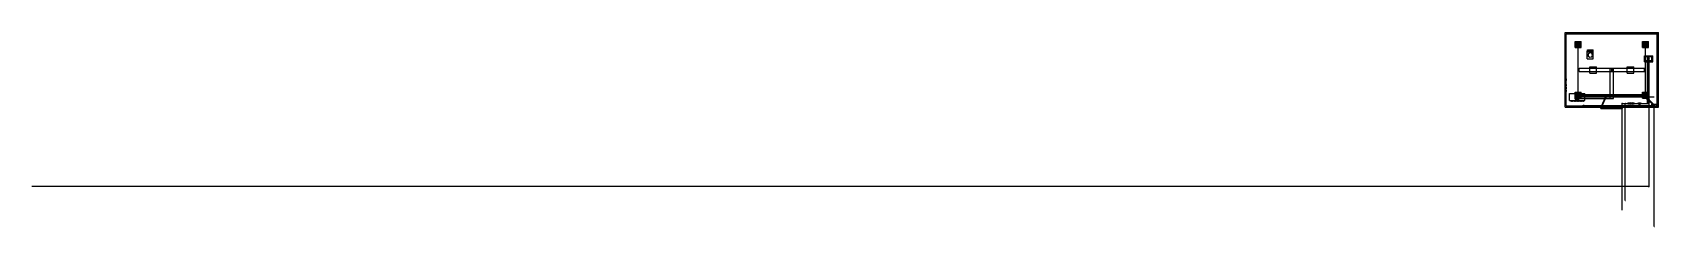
# Model space of a CAD drawing. Header units: millimetres. Extents: x -90000 to 84000, y -34800 to -13978.
import ezdxf

# ---------------------------------------------------------------- set-up
doc = ezdxf.new("R2010")
doc.units = ezdxf.units.MM

msp = doc.modelspace()

# ---------------------------------------------------------------- linework, layer by layer
at = {"layer": 'electrical'}
for p, q in [((75407.79, -15280), (75392.21, -15280)), ((75392.21, -15280), (75400, -15280)), ((75400, -15280), (75407.79, -15280)), ((75400, -20920), (75400, -15280)), ((82607.79, -15280), (82592.21, -15280)), ((82592.21, -15280), (82600, -15280)), ((82600, -15280), (82607.79, -15280)), ((82600, -20920), (82600, -15280)), ((75500, -20691.26), (75500, -20668.74)), ((75500, -20668.74), (75500, -20680)), ((75500, -20680), (75500, -20691.26)), ((82500, -20680), (75500, -20680)), ((75500, -20811.26), (75500, -20788.74)), ((75500, -20788.74), (75500, -20800)), ((75500, -20800), (75500, -20811.26)), ((82500, -20800), (75500, -20800)), ((82491.03, -20809.41), (82504.48, -20795.29)), ((82504.48, -20795.29), (82491.03, -20809.41)), ((83541.03, -21809.41), (82491.03, -20809.41)), ((82509.48, -20671.11), (82495.26, -20684.45)), ((82495.26, -20684.45), (82509.48, -20671.11)), ((82495.26, -20684.45), (82495.26, -20684.45)), ((82500, -20691.26), (82500, -20668.74)), ((82500, -20668.74), (82500, -20680)), ((82500, -20680), (82500, -20691.26)), ((82500, -20680), (82514.04, -20680)), ((82514.04, -20680), (82500, -20680)), ((82500, -20811.26), (82500, -20788.74)), ((82500, -20788.74), (82500, -20800)), ((82500, -20800), (82500, -20811.26)), ((82500, -20800), (82514.04, -20800)), ((82514.04, -20800), (82500, -20800)), ((82504.48, -20795.29), (82504.48, -20795.29)), ((83559.48, -21791.11), (82509.48, -20671.11)), ((75407.79, -20920), (75392.21, -20920)), ((75392.21, -20920), (75400, -20920)), ((75400, -20927.79), (75400, -20912.21)), ((75400, -20912.21), (75400, -20920)), ((75400, -20920), (75400, -20927.79)), ((83550, -20920), (75400, -20920)), ((75400, -20920), (75407.79, -20920)), ((75500, -20931.26), (75500, -20908.74)), ((75500, -20908.74), (75500, -20920)), ((75500, -20920), (75500, -20931.26)), ((82500, -20920), (75500, -20920)), ((75935, -21850), (75935, -21790)), ((75935, -21790), (76065, -21790)), ((75935, -21850), (76065, -21850)), ((76009, -21820), (75995.5, -21812.21)), ((75995.5, -21812.21), (75995.5, -21827.79)), ((75995.5, -21827.79), (76009, -21820)), ((76000, -21827.79), (76000, -21812.21)), ((76000, -21812.21), (76000, -21820)), ((76000, -21820), (83550, -21820)), ((76000, -21820), (76000, -21827.79)), ((76000, -21820), (76009.72, -21820)), ((76009.72, -21820), (76000, -21820)), ((76065, -21850), (76065, -21790)), ((81935, -21850), (81935, -21790)), ((81935, -21790), (82065, -21790)), ((81935, -21850), (82065, -21850)), ((82009, -21820), (81995.5, -21812.21)), ((81995.5, -21812.21), (81995.5, -21827.79)), ((81995.5, -21827.79), (82009, -21820)), ((82000, -21827.79), (82000, -21812.21)), ((82000, -21812.21), (82000, -21820)), ((82000, -21820), (83550, -21820)), ((82000, -21820), (82000, -21827.79)), ((82000, -21820), (82009.72, -21820)), ((82009.72, -21820), (82000, -21820)), ((82065, -21850), (82065, -21790)), ((82491.65, -20929.96), (82504.18, -20915.02)), ((82504.18, -20915.02), (82491.65, -20929.96)), ((83541.65, -21809.96), (82491.65, -20929.96)), ((82500, -20931.26), (82500, -20908.74)), ((82500, -20908.74), (82500, -20920)), ((82500, -20920), (82500, -20931.26)), ((82500, -20920), (82514.04, -20920)), ((82514.04, -20920), (82500, -20920)), ((82504.18, -20915.02), (82504.18, -20915.02)), ((82607.79, -20920), (82592.21, -20920)), ((82592.21, -20920), (82600, -20920)), ((82600, -20920), (82607.79, -20920)), ((83275, -21925), (83275, -21675)), ((83275, -21675), (83825, -21675)), ((83275, -21925), (83825, -21925)), ((83315, -21952.5), (83315, -21917.5)), ((83315, -21917.5), (83785, -21917.5)), ((83315, -21952.5), (83785, -21952.5)), ((83362.5, -21990), (83362.5, -21950)), ((83362.5, -21950), (83462.5, -21950)), ((83362.5, -21990), (83462.5, -21990)), ((83435.88, -21980), (83389.12, -21980)), ((83389.12, -21980), (83412.5, -21980)), ((83435.88, -22005), (83389.12, -22005)), ((83389.12, -22005), (83412.5, -22005)), ((83412.5, -21980), (83412.5, -22005)), ((83412.5, -21980), (83435.88, -21980)), ((83412.5, -22005), (83435.88, -22005)), ((83462.5, -21990), (83462.5, -21950)), ((83500, -21990), (83500, -21950)), ((83500, -21950), (83600, -21950)), ((83500, -21990), (83600, -21990)), ((83573.38, -21980), (83526.62, -21980)), ((83526.62, -21980), (83550, -21980)), ((83573.38, -22005), (83526.62, -22005)), ((83526.62, -22005), (83550, -22005)), ((83532, -21800), (83559, -21784.41)), ((83559, -21815.59), (83532, -21800)), ((83565.59, -21800), (83534.41, -21800)), ((83534.41, -21800), (83550, -21800)), ((83541.03, -21809.41), (83554.48, -21795.29)), ((83554.48, -21795.29), (83541.03, -21809.41)), ((83541.65, -21809.96), (83554.18, -21795.02)), ((83554.18, -21795.02), (83541.65, -21809.96)), ((83563, -21800), (83543.5, -21788.74)), ((83543.5, -21788.74), (83543.5, -21811.26)), ((83563, -21800), (83543.5, -21788.74)), ((83543.5, -21788.74), (83543.5, -21811.26)), ((83563, -21800), (83543.5, -21788.74)), ((83543.5, -21788.74), (83543.5, -21811.26)), ((83543.5, -21811.26), (83563, -21800)), ((83543.5, -21811.26), (83563, -21800)), ((83543.5, -21811.26), (83563, -21800)), ((83559.48, -21791.11), (83545.26, -21804.45)), ((83545.26, -21804.45), (83559.48, -21791.11)), ((83545.26, -21804.45), (83545.26, -21804.45)), ((83550, -20927.79), (83550, -20912.21)), ((83550, -20912.21), (83550, -20920)), ((83550, -20920), (83550, -20927.79)), ((83550, -21800), (83565.59, -21800)), ((83550, -34800), (83550, -21800)), ((83550, -21800), (83569.44, -21800)), ((83569.44, -21800), (83550, -21800)), ((83550, -21800), (83564.04, -21800)), ((83564.04, -21800), (83550, -21800)), ((83550, -21800), (83564.04, -21800)), ((83564.04, -21800), (83550, -21800)), ((83550, -21800), (83564.04, -21800)), ((83564.04, -21800), (83550, -21800)), ((83550, -21827.79), (83550, -21812.21)), ((83550, -21812.21), (83550, -21820)), ((83550, -21827.79), (83550, -21812.21)), ((83550, -21812.21), (83550, -21820)), ((83550, -21820), (83550, -21827.79)), ((83550, -21820), (83550, -21827.79)), ((83550, -21980), (83550, -22005)), ((83550, -21980), (83573.38, -21980)), ((83550, -22005), (83573.38, -22005)), ((83554.18, -21795.02), (83554.18, -21795.02)), ((83554.48, -21795.29), (83554.48, -21795.29)), ((83559, -21784.41), (83559, -21815.59)), ((83600, -21990), (83600, -21950)), ((83637.5, -21990), (83637.5, -21950)), ((83637.5, -21950), (83737.5, -21950)), ((83637.5, -21990), (83737.5, -21990)), ((83710.88, -21980), (83664.12, -21980)), ((83664.12, -21980), (83687.5, -21980)), ((83710.88, -22005), (83664.12, -22005)), ((83664.12, -22005), (83687.5, -22005)), ((83687.5, -21980), (83687.5, -22005)), ((83687.5, -21980), (83710.88, -21980)), ((83687.5, -22005), (83710.88, -22005)), ((83737.5, -21990), (83737.5, -21950)), ((83785, -21952.5), (83785, -21917.5)), ((83825, -21925), (83825, -21675)), ((83565.59, -34800), (83534.41, -34800)), ((83534.41, -34800), (83550, -34800)), ((83550, -34800), (83565.59, -34800))]:
    msp.add_line(p, q, dxfattribs=at)
at = {"layer": 'hvac'}
for p, q in [((75500, -18175), (75500, -17825)), ((75500, -17825), (82500, -17825)), ((75500, -18175), (82500, -18175)), ((76650, -18350), (76650, -17650)), ((76650, -17650), (77350, -17650)), ((76650, -18350), (77350, -18350)), ((77350, -18350), (77350, -17650)), ((78825, -21075), (78825, -17825)), ((78825, -17825), (79175, -17825)), ((79175, -21075), (79175, -17825)), ((80650, -18350), (80650, -17650)), ((80650, -17650), (81350, -17650)), ((80650, -18350), (81350, -18350)), ((81350, -18350), (81350, -17650)), ((82500, -18175), (82500, -17825)), ((74475, -21275), (74475, -20525)), ((74475, -20525), (76125, -20525)), ((75075, -21125), (75075, -20675)), ((75075, -20675), (75525, -20675)), ((75125, -21075), (75125, -20725)), ((75125, -20725), (79175, -20725)), ((75525, -21125), (75525, -20675)), ((76125, -21275), (76125, -20525)), ((79175, -21075), (79175, -20725)), ((74475, -21275), (76125, -21275)), ((74575, -21320), (74575, -21280)), ((74575, -21280), (76025, -21280)), ((74575, -21320), (76025, -21320)), ((74640, -21360), (74640, -21300)), ((74640, -21300), (74680, -21300)), ((74640, -21360), (74680, -21360)), ((74680, -21360), (74680, -21300)), ((74800, -21360), (74800, -21300)), ((74800, -21300), (74840, -21300)), ((74800, -21360), (74840, -21360)), ((74840, -21360), (74840, -21300)), ((74960, -21360), (74960, -21300)), ((74960, -21300), (75000, -21300)), ((74960, -21360), (75000, -21360)), ((75000, -21360), (75000, -21300)), ((75075, -21125), (75525, -21125)), ((75120, -21360), (75120, -21300)), ((75120, -21300), (75160, -21300)), ((75120, -21360), (75160, -21360)), ((75125, -21075), (79175, -21075)), ((75160, -21360), (75160, -21300)), ((75280, -21360), (75280, -21300)), ((75280, -21300), (75320, -21300)), ((75280, -21360), (75320, -21360)), ((75320, -21360), (75320, -21300)), ((75440, -21360), (75440, -21300)), ((75440, -21300), (75480, -21300)), ((75440, -21360), (75480, -21360)), ((75480, -21360), (75480, -21300)), ((75600, -21360), (75600, -21300)), ((75600, -21300), (75640, -21300)), ((75600, -21360), (75640, -21360)), ((75640, -21360), (75640, -21300)), ((75760, -21360), (75760, -21300)), ((75760, -21300), (75800, -21300)), ((75760, -21360), (75800, -21360)), ((75800, -21360), (75800, -21300)), ((75920, -21360), (75920, -21300)), ((75920, -21300), (75960, -21300)), ((75920, -21360), (75960, -21360)), ((75960, -21360), (75960, -21300)), ((76025, -21320), (76025, -21280)), ((78825, -21075), (79175, -21075))]:
    msp.add_line(p, q, dxfattribs=at)
at = {"layer": 'interiors'}
for p, q in [((74000, -22000), (74000, -14000)), ((74000, -14000), (84000, -14000)), ((83880, -14120), (74120, -14120)), ((74120, -21880), (74120, -14120)), ((74125, -21875), (74125, -14125)), ((74125, -14125), (83875, -14125)), ((76400, -14022.5), (76400, -13977.5)), ((76400, -13977.5), (81600, -13977.5)), ((76400, -14000), (81600, -14000)), ((76400, -14120), (76400, -14000)), ((76400, -14022.5), (81600, -14022.5)), ((76400, -14120), (81600, -14120)), ((81600, -14022.5), (81600, -13977.5)), ((81600, -14120), (81600, -14000)), ((83875, -21875), (83875, -14125)), ((83880, -21880), (83880, -14120)), ((84000, -22000), (84000, -14000)), ((74000, -22000), (77800, -22000)), ((74000, -22000), (84000, -22000)), ((83880, -21880), (74120, -21880)), ((77800, -21880), (74120, -21880)), ((74125, -21875), (83875, -21875)), ((77800, -22000), (77800, -21880)), ((77800, -21880), (80200, -21880)), ((77800, -22000), (80200, -22000)), ((77845, -22120), (77845, -21880)), ((77845, -21880), (77915, -21880)), ((77845, -22120), (77915, -22120)), ((77850, -22120), (77850, -21880)), ((77850, -21880), (80150, -21880)), ((77850, -22120), (80150, -22120)), ((77889.61, -21890.49), (78346.04, -20911.68)), ((77930.39, -21909.51), (77889.61, -21890.49)), ((77915, -22120), (77915, -21880)), ((77930.39, -21909.51), (78386.82, -20930.7)), ((78386.82, -20930.7), (78346.04, -20911.68)), ((80085, -22120), (80085, -21880)), ((80085, -21880), (80155, -21880)), ((80085, -22120), (80155, -22120)), ((80150, -22120), (80150, -21880)), ((80155, -22120), (80155, -21880)), ((80200, -22000), (80200, -21880)), ((83880, -21880), (80200, -21880)), ((80200, -22000), (84000, -22000))]:
    msp.add_line(p, q, dxfattribs=at)
at = {"layer": 'lighting'}
for p, q in [((75080, -15600), (75080, -14960)), ((75080, -14960), (75720, -14960)), ((75080, -15600), (75720, -15600)), ((75120, -15560), (75120, -15000)), ((75120, -15000), (75680, -15000)), ((75120, -15560), (75680, -15560)), ((75154, -15550), (75154, -15010)), ((75154, -15010), (75166, -15010)), ((75154, -15550), (75166, -15550)), ((75166, -15550), (75166, -15010)), ((75234, -15550), (75234, -15010)), ((75234, -15010), (75246, -15010)), ((75234, -15550), (75246, -15550)), ((75246, -15550), (75246, -15010)), ((75314, -15550), (75314, -15010)), ((75314, -15010), (75326, -15010)), ((75314, -15550), (75326, -15550)), ((75326, -15550), (75326, -15010)), ((75394, -15550), (75394, -15010)), ((75394, -15010), (75406, -15010)), ((75394, -15550), (75406, -15550)), ((75409, -15280), (75395.5, -15272.21)), ((75395.5, -15272.21), (75395.5, -15287.79)), ((75395.5, -15287.79), (75409, -15280)), ((75406, -15550), (75406, -15010)), ((75474, -15550), (75474, -15010)), ((75474, -15010), (75486, -15010)), ((75474, -15550), (75486, -15550)), ((75486, -15550), (75486, -15010)), ((75554, -15550), (75554, -15010)), ((75554, -15010), (75566, -15010)), ((75554, -15550), (75566, -15550)), ((75566, -15550), (75566, -15010)), ((75634, -15550), (75634, -15010)), ((75634, -15010), (75646, -15010)), ((75634, -15550), (75646, -15550)), ((75646, -15550), (75646, -15010)), ((75680, -15560), (75680, -15000)), ((75720, -15600), (75720, -14960)), ((82280, -15600), (82280, -14960)), ((82280, -14960), (82920, -14960)), ((82280, -15600), (82920, -15600)), ((82320, -15560), (82320, -15000)), ((82320, -15000), (82880, -15000)), ((82320, -15560), (82880, -15560)), ((82354, -15550), (82354, -15010)), ((82354, -15010), (82366, -15010)), ((82354, -15550), (82366, -15550)), ((82366, -15550), (82366, -15010)), ((82434, -15550), (82434, -15010)), ((82434, -15010), (82446, -15010)), ((82434, -15550), (82446, -15550)), ((82446, -15550), (82446, -15010)), ((82514, -15550), (82514, -15010)), ((82514, -15010), (82526, -15010)), ((82514, -15550), (82526, -15550)), ((82526, -15550), (82526, -15010)), ((82594, -15550), (82594, -15010)), ((82594, -15010), (82606, -15010)), ((82594, -15550), (82606, -15550)), ((82609, -15280), (82595.5, -15272.21)), ((82595.5, -15272.21), (82595.5, -15287.79)), ((82595.5, -15287.79), (82609, -15280)), ((82606, -15550), (82606, -15010)), ((82674, -15550), (82674, -15010)), ((82674, -15010), (82686, -15010)), ((82674, -15550), (82686, -15550)), ((82686, -15550), (82686, -15010)), ((82754, -15550), (82754, -15010)), ((82754, -15010), (82766, -15010)), ((82754, -15550), (82766, -15550)), ((82766, -15550), (82766, -15010)), ((82834, -15550), (82834, -15010)), ((82834, -15010), (82846, -15010)), ((82834, -15550), (82846, -15550)), ((82846, -15550), (82846, -15010)), ((82880, -15560), (82880, -15000)), ((82920, -15600), (82920, -14960)), ((75080, -21040), (75080, -20400)), ((75080, -20400), (75720, -20400)), ((75120, -21000), (75120, -20440)), ((75120, -20440), (75680, -20440)), ((75154, -20990), (75154, -20450)), ((75154, -20450), (75166, -20450)), ((75166, -20990), (75166, -20450)), ((75234, -20990), (75234, -20450)), ((75234, -20450), (75246, -20450)), ((75246, -20990), (75246, -20450)), ((75314, -20990), (75314, -20450)), ((75314, -20450), (75326, -20450)), ((75326, -20990), (75326, -20450)), ((75394, -20990), (75394, -20450)), ((75394, -20450), (75406, -20450)), ((75409, -20720), (75395.5, -20712.21)), ((75395.5, -20712.21), (75395.5, -20727.79)), ((75395.5, -20727.79), (75409, -20720)), ((75406, -20990), (75406, -20450)), ((75474, -20990), (75474, -20450)), ((75474, -20450), (75486, -20450)), ((75486, -20990), (75486, -20450)), ((75554, -20990), (75554, -20450)), ((75554, -20450), (75566, -20450)), ((75566, -20990), (75566, -20450)), ((75634, -20990), (75634, -20450)), ((75634, -20450), (75646, -20450)), ((75646, -20990), (75646, -20450)), ((75680, -21000), (75680, -20440)), ((75720, -21040), (75720, -20400)), ((82280, -21040), (82280, -20400)), ((82280, -20400), (82920, -20400)), ((82320, -21000), (82320, -20440)), ((82320, -20440), (82880, -20440)), ((82354, -20990), (82354, -20450)), ((82354, -20450), (82366, -20450)), ((82366, -20990), (82366, -20450)), ((82434, -20990), (82434, -20450)), ((82434, -20450), (82446, -20450)), ((82446, -20990), (82446, -20450)), ((82514, -20990), (82514, -20450)), ((82514, -20450), (82526, -20450)), ((82526, -20990), (82526, -20450)), ((82594, -20990), (82594, -20450)), ((82594, -20450), (82606, -20450)), ((82609, -20720), (82595.5, -20712.21)), ((82595.5, -20712.21), (82595.5, -20727.79)), ((82595.5, -20727.79), (82609, -20720)), ((82606, -20990), (82606, -20450)), ((82674, -20990), (82674, -20450)), ((82674, -20450), (82686, -20450)), ((82686, -20990), (82686, -20450)), ((82754, -20990), (82754, -20450)), ((82754, -20450), (82766, -20450)), ((82766, -20990), (82766, -20450)), ((82834, -20990), (82834, -20450)), ((82834, -20450), (82846, -20450)), ((82846, -20990), (82846, -20450)), ((82880, -21000), (82880, -20440)), ((82920, -21040), (82920, -20400)), ((75080, -21040), (75720, -21040)), ((75120, -21000), (75680, -21000)), ((75154, -20990), (75166, -20990)), ((75234, -20990), (75246, -20990)), ((75314, -20990), (75326, -20990)), ((75394, -20990), (75406, -20990)), ((75474, -20990), (75486, -20990)), ((75554, -20990), (75566, -20990)), ((75634, -20990), (75646, -20990)), ((82280, -21040), (82920, -21040)), ((82320, -21000), (82880, -21000)), ((82354, -20990), (82366, -20990)), ((82434, -20990), (82446, -20990)), ((82514, -20990), (82526, -20990)), ((82594, -20990), (82606, -20990)), ((82674, -20990), (82686, -20990)), ((82754, -20990), (82766, -20990)), ((82834, -20990), (82846, -20990))]:
    msp.add_line(p, q, dxfattribs=at)
at = {"layer": 'sensors'}
for p, q in [((74040, -19120), (74040, -18960)), ((74040, -18960), (74140, -18960)), ((74040, -19120), (74140, -19120)), ((74140, -19120), (74140, -18960)), ((74145, -19095), (74145, -18985)), ((74145, -18985), (74165, -18985)), ((74145, -19095), (74165, -19095)), ((74165, -19095), (74165, -18985)), ((79000, -17920), (78920, -18000)), ((78920, -18000), (79000, -18080)), ((79080, -18000), (79000, -17920)), ((79000, -18080), (79080, -18000)), ((79000, -18000), (79065, -18000)), ((79065, -18000), (79000, -18000)), ((74040, -19720), (74040, -19560)), ((74040, -19560), (74140, -19560)), ((74040, -19720), (74140, -19720)), ((74040, -20020), (74040, -19860)), ((74040, -19860), (74140, -19860)), ((74040, -20020), (74140, -20020)), ((74040, -20320), (74040, -20160)), ((74040, -20160), (74140, -20160)), ((74040, -20320), (74140, -20320)), ((74140, -19720), (74140, -19560)), ((74140, -20020), (74140, -19860)), ((74140, -20320), (74140, -20160)), ((74145, -19695), (74145, -19585)), ((74145, -19585), (74165, -19585)), ((74145, -19695), (74165, -19695)), ((74145, -19995), (74145, -19885)), ((74145, -19885), (74165, -19885)), ((74145, -19995), (74165, -19995)), ((74145, -20295), (74145, -20185)), ((74145, -20185), (74165, -20185)), ((74145, -20295), (74165, -20295)), ((74165, -19695), (74165, -19585)), ((74165, -19995), (74165, -19885)), ((74165, -20295), (74165, -20185)), ((81842.5, -21600), (81842.5, -21525)), ((81842.5, -21525), (81842.5, -21600)), ((81842.5, -21600), (82062.5, -21600)), ((81842.5, -21600), (81842.5, -21675)), ((81842.5, -21675), (81842.5, -21600)), ((81872.5, -21670), (81872.5, -21530)), ((81872.5, -21530), (82032.5, -21530)), ((81872.5, -21670), (82032.5, -21670)), ((81887, -21600), (81887, -21525)), ((81887, -21525), (81887, -21600)), ((81887, -21600), (82107, -21600)), ((81887, -21600), (81887, -21675)), ((81887, -21675), (81887, -21600)), ((81917, -21670), (81917, -21530)), ((81917, -21530), (82077, -21530)), ((81917, -21670), (82077, -21670)), ((82032.5, -21670), (82032.5, -21530)), ((82062.5, -21600), (82062.5, -21525)), ((82062.5, -21525), (82062.5, -21600)), ((82062.5, -21600), (82062.5, -21675)), ((82062.5, -21675), (82062.5, -21600)), ((82077, -21670), (82077, -21530)), ((82107, -21600), (82107, -21525)), ((82107, -21525), (82107, -21600)), ((82107, -21600), (82107, -21675)), ((82107, -21675), (82107, -21600))]:
    msp.add_line(p, q, dxfattribs=at)
at = {"layer": 'water'}
for p, q in [((76375, -16825), (76375, -15975)), ((76375, -15975), (77025, -15975)), ((76375, -16825), (77025, -16825)), ((76400, -16050), (76400, -15850)), ((76400, -15850), (77000, -15850)), ((76400, -16050), (77000, -16050)), ((76644.37, -16156.27), (76474.76, -16291.53)), ((76474.76, -16291.53), (76474.76, -16508.47)), ((76474.76, -16508.47), (76644.37, -16643.73)), ((76855.87, -16204.54), (76644.37, -16156.27)), ((76644.37, -16643.73), (76855.87, -16595.46)), ((76950, -16400), (76855.87, -16204.54)), ((76855.87, -16595.46), (76950, -16400)), ((77000, -16050), (77000, -15850)), ((77025, -16825), (77025, -15975)), ((82490, -17120), (82490, -16480)), ((82490, -16480), (83410, -16480)), ((82490, -17120), (83410, -17120)), ((82500, -17110), (82500, -16490)), ((82500, -16490), (83400, -16490)), ((82500, -17110), (83400, -17110)), ((83275, -16585), (82625, -16585)), ((82625, -17015), (82625, -16585)), ((83275, -17015), (82625, -17015)), ((82795, -16570), (82847.5, -16539.69)), ((82847.5, -16600.31), (82795, -16570)), ((82860.31, -16570), (82799.69, -16570)), ((82799.69, -16570), (82830, -16570)), ((82830, -16570), (82860.31, -16570)), ((82830, -21600), (82830, -16570)), ((82830, -16570), (82867.8, -16570)), ((82867.8, -16570), (82830, -16570)), ((82847.5, -16539.69), (82847.5, -16600.31)), ((82895, -16800), (82950, -16745)), ((82950, -16855), (82895, -16800)), ((82950, -16800), (82895, -16800)), ((82895, -16800), (82950, -16800)), ((82915, -16570), (82967.5, -16539.69)), ((82967.5, -16600.31), (82915, -16570)), ((82980.31, -16570), (82919.69, -16570)), ((82919.69, -16570), (82950, -16570)), ((82965.59, -16580), (82934.41, -16580)), ((82934.41, -16580), (82950, -16580)), ((82965.59, -16800), (82934.41, -16800)), ((82934.41, -16800), (82950, -16800)), ((82968, -16580), (82941, -16564.41)), ((82941, -16564.41), (82941, -16595.59)), ((82941, -16595.59), (82968, -16580)), ((82950, -16570), (82980.31, -16570)), ((82950, -21600), (82950, -16570)), ((82950, -16570), (82987.8, -16570)), ((82987.8, -16570), (82950, -16570)), ((82950, -16580), (82950, -16800)), ((82950, -16580), (82965.59, -16580)), ((82950, -16580), (82969.44, -16580)), ((82969.44, -16580), (82950, -16580)), ((82950, -16745), (83005, -16800)), ((82950, -16800), (82965.59, -16800)), ((83005, -16800), (82950, -16855)), ((82950, -16800), (82950, -30500)), ((82950, -16800), (83005, -16800)), ((83005, -16800), (82950, -16800)), ((82950, -16800), (83009.4, -16800)), ((83009.4, -16800), (82950, -16800)), ((82967.5, -16539.69), (82967.5, -16600.31)), ((83275, -17015), (83275, -16585)), ((83400, -17110), (83400, -16490)), ((83410, -17120), (83410, -16480)), ((80130.31, -21600), (80069.69, -21600)), ((80069.69, -21600), (80100, -21600)), ((80100, -21630.31), (80100, -21569.69)), ((80100, -21569.69), (80100, -21600)), ((80100, -21600), (80130.31, -21600)), ((80100, -33000), (80100, -21600)), ((80100, -21600), (82950, -21600)), ((80100, -21600), (80100, -21630.31)), ((80100, -21600), (80137.8, -21600)), ((80137.8, -21600), (80100, -21600)), ((80480.31, -21600), (80419.69, -21600)), ((80419.69, -21600), (80450, -21600)), ((80450, -21630.31), (80450, -21569.69)), ((80450, -21569.69), (80450, -21600)), ((80450, -21600), (80480.31, -21600)), ((80450, -32000), (80450, -21600)), ((80450, -21600), (82830, -21600)), ((80450, -21600), (80450, -21630.31)), ((80450, -21600), (80487.8, -21600)), ((80487.8, -21600), (80450, -21600)), ((80755, -21600), (80755, -21525)), ((80755, -21525), (80755, -21600)), ((80755, -21600), (81155, -21600)), ((80755, -21600), (80755, -21675)), ((80755, -21675), (80755, -21600)), ((80765, -21625), (80765, -21575)), ((80765, -21575), (81145, -21575)), ((80765, -21625), (81145, -21625)), ((80805, -21535.34), (80805, -21495.38)), ((80805, -21495.38), (80805, -21600)), ((80805, -21664.66), (80805, -21535.34)), ((80805, -21600), (80830, -21600)), ((80805, -21600), (80805, -21704.62)), ((80805, -21704.62), (80805, -21664.66)), ((80830, -21535.34), (80830, -21495.38)), ((80830, -21495.38), (80830, -21600)), ((80830, -21664.66), (80830, -21535.34)), ((80830, -21600), (80830, -21704.62)), ((80830, -21704.62), (80830, -21664.66)), ((80982.81, -21514.4), (80882.19, -21547.1)), ((80882.19, -21547.1), (80882.19, -21652.9)), ((80882.19, -21652.9), (80982.81, -21685.6)), ((80964, -21600), (80964, -21525)), ((80964, -21525), (80964, -21600)), ((80964, -21600), (81364, -21600)), ((80964, -21600), (80964, -21675)), ((80964, -21675), (80964, -21600)), ((80974, -21625), (80974, -21575)), ((80974, -21575), (81354, -21575)), ((80974, -21625), (81354, -21625)), ((81045, -21600), (80982.81, -21514.4)), ((80982.81, -21685.6), (81045, -21600)), ((81014, -21535.34), (81014, -21495.38)), ((81014, -21495.38), (81014, -21600)), ((81014, -21664.66), (81014, -21535.34)), ((81014, -21600), (81039, -21600)), ((81014, -21600), (81014, -21704.62)), ((81014, -21704.62), (81014, -21664.66)), ((81039, -21535.34), (81039, -21495.38)), ((81039, -21495.38), (81039, -21600)), ((81039, -21664.66), (81039, -21535.34)), ((81039, -21600), (81039, -21704.62)), ((81039, -21704.62), (81039, -21664.66)), ((81191.81, -21514.4), (81091.19, -21547.1)), ((81091.19, -21547.1), (81091.19, -21652.9)), ((81091.19, -21652.9), (81191.81, -21685.6)), ((81105, -21535.34), (81105, -21495.38)), ((81105, -21495.38), (81105, -21600)), ((81105, -21664.66), (81105, -21535.34)), ((81105, -21600), (81130, -21600)), ((81105, -21600), (81105, -21704.62)), ((81105, -21704.62), (81105, -21664.66)), ((81130, -21535.34), (81130, -21495.38)), ((81130, -21495.38), (81130, -21600)), ((81130, -21664.66), (81130, -21535.34)), ((81130, -21600), (81130, -21704.62)), ((81130, -21704.62), (81130, -21664.66)), ((81145, -21625), (81145, -21575)), ((81155, -21600), (81155, -21525)), ((81155, -21525), (81155, -21600)), ((81155, -21600), (81155, -21675)), ((81155, -21675), (81155, -21600)), ((81254, -21600), (81191.81, -21514.4)), ((81191.81, -21685.6), (81254, -21600)), ((81314, -21535.34), (81314, -21495.38)), ((81314, -21495.38), (81314, -21600)), ((81314, -21664.66), (81314, -21535.34)), ((81314, -21600), (81339, -21600)), ((81314, -21600), (81314, -21704.62)), ((81314, -21704.62), (81314, -21664.66)), ((81339, -21535.34), (81339, -21495.38)), ((81339, -21495.38), (81339, -21600)), ((81339, -21664.66), (81339, -21535.34)), ((81339, -21600), (81339, -21704.62)), ((81339, -21704.62), (81339, -21664.66)), ((81354, -21625), (81354, -21575)), ((81364, -21600), (81364, -21525)), ((81364, -21525), (81364, -21600)), ((81364, -21600), (81364, -21675)), ((81364, -21675), (81364, -21600)), ((82860.31, -21600), (82799.69, -21600)), ((82799.69, -21600), (82830, -21600)), ((82830, -21630.31), (82830, -21569.69)), ((82830, -21569.69), (82830, -21600)), ((82830, -21600), (82830, -21630.31)), ((82830, -21600), (82860.31, -21600)), ((82830, -21600), (82867.8, -21600)), ((82867.8, -21600), (82830, -21600)), ((82980.31, -21600), (82919.69, -21600)), ((82919.69, -21600), (82950, -21600)), ((82950, -21630.31), (82950, -21569.69)), ((82950, -21569.69), (82950, -21600)), ((82950, -21600), (82950, -21630.31)), ((82950, -21600), (82980.31, -21600)), ((82950, -21600), (82987.8, -21600)), ((82987.8, -21600), (82950, -21600)), ((-90000, -30500), (-90000, -30445)), ((-90000, -30445), (-90000, -30500)), ((-90000, -30500), (-90000, -30555)), ((-90000, -30555), (-90000, -30500)), ((82950, -30500), (-90000, -30500)), ((82950, -30500), (82895, -30500)), ((82895, -30500), (82950, -30500)), ((82950, -30500), (82950, -30445)), ((82950, -30445), (82950, -30500)), ((82950, -30500), (83005, -30500)), ((83005, -30500), (82950, -30500)), ((82950, -30500), (82950, -30555)), ((82950, -30555), (82950, -30500)), ((82950, -30500), (83009.4, -30500)), ((83009.4, -30500), (82950, -30500)), ((80130.31, -33000), (80069.69, -33000)), ((80069.69, -33000), (80100, -33000)), ((80100, -33000), (80130.31, -33000)), ((80480.31, -32000), (80419.69, -32000)), ((80419.69, -32000), (80450, -32000)), ((80450, -32000), (80480.31, -32000))]:
    msp.add_line(p, q, dxfattribs=at)

doc.saveas('drawing.dxf')
